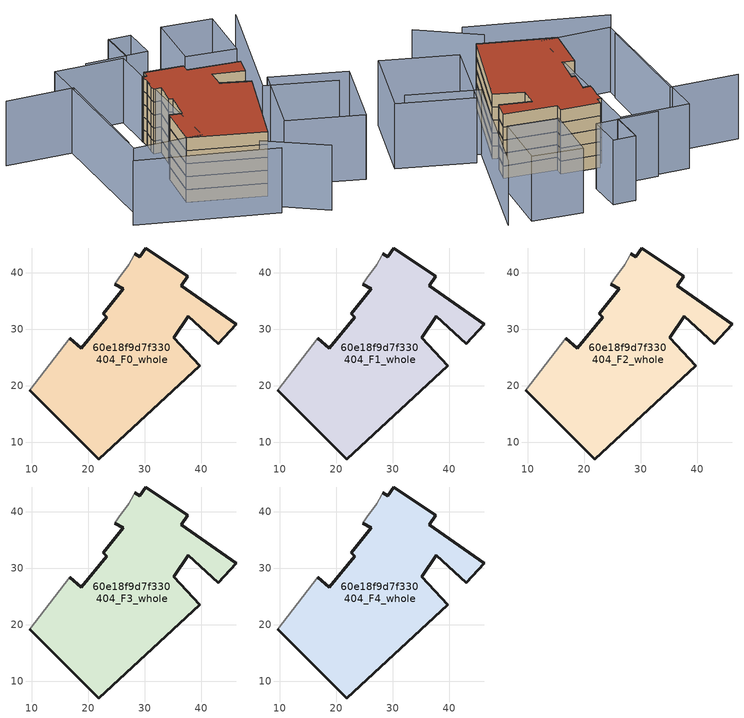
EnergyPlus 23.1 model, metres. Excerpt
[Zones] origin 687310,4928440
60e18f9d7f330404_F0_whole
 floor ground (EU_floor_Construction): 39.7,23.57 35.09,28.55 37.66,32.29 43,27.47 46.18,30.92 36.41,37.75 37.56,39.41 30.16,44.41 29.12,42.87 28.24,43.41 28.03,43.01 27.16,41.42 25.37,39.04 24.69,37.96 26.19,37.16 22.6,32.75 23.3,32.17 18.79,26.69 16.7,28.41 9.64,19.21 21.82,7.05 z0
 wall outside (EU_wall_Construction): 28.24,43.41 29.12,42.87 30.16,44.41 37.56,39.41 36.41,37.75 46.18,30.92 43,27.47 37.66,32.29 35.09,28.55 39.7,23.57 21.82,7.05 9.64,19.21 / 16.7,28.41 18.79,26.69 23.3,32.17 22.6,32.75 26.19,37.16 24.69,37.96 z0:3
 wall adiabatic (EU_wall_Construction): 24.69,37.96 25.37,39.04 27.16,41.42 28.03,43.01 28.24,43.41 / 9.64,19.21 16.7,28.41 z0:3
60e18f9d7f330404_F1_whole
 floor to 60e18f9d7f330404_F0_whole (EU_floor_Construction): 39.7,23.57 35.09,28.55 37.66,32.29 43,27.47 46.18,30.92 36.41,37.75 37.56,39.41 30.16,44.41 29.12,42.87 28.24,43.41 28.03,43.01 27.16,41.42 25.37,39.04 24.69,37.96 26.19,37.16 22.6,32.75 23.3,32.17 18.79,26.69 16.7,28.41 9.64,19.21 21.82,7.05 z3
 wall outside (EU_wall_Construction): 28.24,43.41 29.12,42.87 30.16,44.41 37.56,39.41 36.41,37.75 46.18,30.92 43,27.47 37.66,32.29 35.09,28.55 39.7,23.57 21.82,7.05 9.64,19.21 / 16.7,28.41 18.79,26.69 23.3,32.17 22.6,32.75 26.19,37.16 24.69,37.96 z3:6
 wall adiabatic (EU_wall_Construction): 24.69,37.96 25.37,39.04 27.16,41.42 28.03,43.01 28.24,43.41 / 9.64,19.21 16.7,28.41 z3:6
60e18f9d7f330404_F2_whole
 floor to 60e18f9d7f330404_F1_whole (EU_floor_Construction): 39.7,23.57 35.09,28.55 37.66,32.29 43,27.47 46.18,30.92 36.41,37.75 37.56,39.41 30.16,44.41 29.12,42.87 28.24,43.41 28.03,43.01 27.16,41.42 25.37,39.04 24.69,37.96 26.19,37.16 22.6,32.75 23.3,32.17 18.79,26.69 16.7,28.41 9.64,19.21 21.82,7.05 z6
 wall outside (EU_wall_Construction): 28.24,43.41 29.12,42.87 30.16,44.41 37.56,39.41 36.41,37.75 46.18,30.92 43,27.47 37.66,32.29 35.09,28.55 39.7,23.57 21.82,7.05 9.64,19.21 / 16.7,28.41 18.79,26.69 23.3,32.17 22.6,32.75 26.19,37.16 24.69,37.96 z6:9
 wall adiabatic (EU_wall_Construction): 24.69,37.96 25.37,39.04 27.16,41.42 28.03,43.01 28.24,43.41 / 9.64,19.21 16.7,28.41 z6:9
60e18f9d7f330404_F3_whole
 floor to 60e18f9d7f330404_F2_whole (EU_floor_Construction): 39.7,23.57 35.09,28.55 37.66,32.29 43,27.47 46.18,30.92 36.41,37.75 37.56,39.41 30.16,44.41 29.12,42.87 28.24,43.41 28.03,43.01 27.16,41.42 25.37,39.04 24.69,37.96 26.19,37.16 22.6,32.75 23.3,32.17 18.79,26.69 16.7,28.41 9.64,19.21 21.82,7.05 z9
 wall outside (EU_wall_Construction): 28.24,43.41 29.12,42.87 30.16,44.41 37.56,39.41 36.41,37.75 46.18,30.92 43,27.47 37.66,32.29 35.09,28.55 39.7,23.57 21.82,7.05 9.64,19.21 / 16.7,28.41 18.79,26.69 23.3,32.17 22.6,32.75 26.19,37.16 24.69,37.96 z9:12
 wall adiabatic (EU_wall_Construction): 24.69,37.96 25.37,39.04 27.16,41.42 28.03,43.01 28.24,43.41 / 9.64,19.21 16.7,28.41 z9:12
60e18f9d7f330404_F4_whole
 floor to 60e18f9d7f330404_F3_whole (EU_floor_Construction): 39.7,23.57 35.09,28.55 37.66,32.29 43,27.47 46.18,30.92 36.41,37.75 37.56,39.41 30.16,44.41 29.12,42.87 28.24,43.41 28.03,43.01 27.16,41.42 25.37,39.04 24.69,37.96 26.19,37.16 22.6,32.75 23.3,32.17 18.79,26.69 16.7,28.41 9.64,19.21 21.82,7.05 z12
 wall outside (EU_wall_Construction): 28.24,43.41 29.12,42.87 30.16,44.41 37.56,39.41 36.41,37.75 46.18,30.92 43,27.47 37.66,32.29 35.09,28.55 39.7,23.57 21.82,7.05 9.64,19.21 / 16.7,28.41 18.79,26.69 23.3,32.17 22.6,32.75 26.19,37.16 24.69,37.96 z12:15
 wall adiabatic (EU_wall_Construction): 24.69,37.96 25.37,39.04 27.16,41.42 28.03,43.01 28.24,43.41 / 9.64,19.21 16.7,28.41 z12:15
 roof outside (EU_roof_Construction): 37.56,39.41 36.41,37.75 46.18,30.92 43,27.47 37.66,32.29 35.09,28.55 39.7,23.57 21.82,7.05 9.64,19.21 16.7,28.41 18.79,26.69 23.3,32.17 22.6,32.75 26.19,37.16 24.69,37.96 25.37,39.04 27.16,41.42 28.03,43.01 28.24,43.41 29.12,42.87 30.16,44.41 z15
shading: 50.48,8.85 39.17,20.41 / 39.17,20.41 63.72,44.4 / 38.95,59.39 34.58,51.89 / 34.58,51.89 26.56,56.57 / 17.3,5.85 24.05,-7.64 / -5.61,22.11 17.09,0.1 / 2.55,60.09 15.76,52.08 / 15.76,52.08 1.07,27.85 / 42.96,21.88 55.1,9.57 / 55.1,9.57 40.16,-5.17 / 40.16,-5.17 28.02,7.15 / 28.02,7.15 42.96,21.88 / 41.16,41.51 49.94,53.84 / 49.94,53.84 59.26,47.2 / 59.26,47.2 50.48,34.87 / 50.48,34.87 41.16,41.51 / 38.81,59.39 43.26,56.75 / 43.26,56.75 38.86,49.34 / 38.86,49.34 34.42,51.98 / 34.42,51.98 38.81,59.39 / -0.72,25.39 19.8,59.76 / 19.8,59.76 33.3,51.7 / 33.3,51.7 12.78,17.33 / 12.78,17.33 -0.72,25.39 z0:15
[Building]
EU S2 Campaign: North Axis=0; Terrain=City; Solar Distribution=FullExterior
[Site:Location]
Bologna: Latitude=44.5; Longitude=11.25; Time Zone=1; Elevation=37
[SizingPeriod:WeatherFileDays]
AnnualSizingPeriod: Begin Month=1; Begin Day of Month=1; End Month=12; End Day of Month=31; Day of Week for Start Day=Monday; Use Weather File Daylight Saving Period=No; Use Weather File Rain and Snow Indicators=No
[MATERIAL]
EU_InternalMass_Material: Roughness=MediumRough; Thickness=0.1; Conductivity=1; Density=1800; Specific Heat=900; Thermal Absorptance=0.9; Solar Absorptance=0.7; Visible Absorptance=0.7
[MATERIAL:NOMASS] Roughness=MediumRough; Thermal Absorptance=0.9; Solar Absorptance=0.7; Visible Absorptance=0.7
Name | Thermal Resistance
EU_wall_NoMass | 0.905828
EU_roof_NoMass | 0.37593
EU_floor_NoMass | 0.67114
[CONSTRUCTION]
EU_wall_Construction: EU_wall_NoMass
EU_roof_Construction: EU_roof_NoMass
EU_floor_Construction: EU_floor_NoMass
EU_InternalMass_Construction: EU_InternalMass_Material
[ZONE] Type=1; Multiplier=1; Ceiling Height=autocalculate; Floor Area=autocalculate; Part of Total Floor Area=Yes
Name | Volume
60e18f9d7f330404_F0_whole | 1767.91
60e18f9d7f330404_F1_whole; 60e18f9d7f330404_F2_whole; 60e18f9d7f330404_F3_whole; 60e18f9d7f330404_F4_whole | 1767.92
[INTERNALMASS] Construction=EU_InternalMass_Construction; Surface Area=572.476
Name | Zone or ZoneList
60e18f9d7f330404_F0_whole_EU_InternalMass | 60e18f9d7f330404_F0_whole
60e18f9d7f330404_F1_whole_EU_InternalMass | 60e18f9d7f330404_F1_whole
60e18f9d7f330404_F2_whole_EU_InternalMass | 60e18f9d7f330404_F2_whole
60e18f9d7f330404_F3_whole_EU_InternalMass | 60e18f9d7f330404_F3_whole
60e18f9d7f330404_F4_whole_EU_InternalMass | 60e18f9d7f330404_F4_whole
[OTHEREQUIPMENT] Fuel Type=Electricity; Design Level Calculation Method=Watts/Area; Power per Zone Floor Area=1; Fraction Latent=0; Fraction Radiant=0; Fraction Lost=0; Carbon Dioxide Generation Rate=0; EndUse Subcategory=EU_Step8_InternalGains
Name | Zone or ZoneList or Space or SpaceList | Schedule
EU_Step8_InternalGain_60e18f9d7f330404_F0_whole_f000 | 60e18f9d7f330404_F0_whole | EU_Step8_GainSchedule_60e18f9d7f330404_F0_whole_f000
EU_Step8_InternalGain_60e18f9d7f330404_F1_whole_f000 | 60e18f9d7f330404_F1_whole | EU_Step8_GainSchedule_60e18f9d7f330404_F1_whole_f000
EU_Step8_InternalGain_60e18f9d7f330404_F2_whole_f000 | 60e18f9d7f330404_F2_whole | EU_Step8_GainSchedule_60e18f9d7f330404_F2_whole_f000
EU_Step8_InternalGain_60e18f9d7f330404_F3_whole_f000 | 60e18f9d7f330404_F3_whole | EU_Step8_GainSchedule_60e18f9d7f330404_F3_whole_f000
EU_Step8_InternalGain_60e18f9d7f330404_F4_whole_f000 | 60e18f9d7f330404_F4_whole | EU_Step8_GainSchedule_60e18f9d7f330404_F4_whole_f000
[ZONEVENTILATION:DESIGNFLOWRATE] Schedule=EU_AlwaysOn; Design Flow Rate Calculation Method=AirChanges/Hour; Air Changes per Hour=0.73129; Ventilation Type=Natural; Fan Pressure Rise=0; Fan Total Efficiency=1; Constant Term Coefficient=1; Temperature Term Coefficient=0; Velocity Term Coefficient=0; Velocity Squared Term Coefficient=0; Minimum Indoor Temperature=-100; Maximum Indoor Temperature=100; Delta Temperature=-100; Minimum Outdoor Temperature=-100; Maximum Outdoor Temperature=100; Maximum Wind Speed=40
Name | Zone or ZoneList or Space or SpaceList
EU_ConstantAir_60e18f9d7f330404_F0_whole | 60e18f9d7f330404_F0_whole
EU_ConstantAir_60e18f9d7f330404_F1_whole | 60e18f9d7f330404_F1_whole
EU_ConstantAir_60e18f9d7f330404_F2_whole | 60e18f9d7f330404_F2_whole
EU_ConstantAir_60e18f9d7f330404_F3_whole | 60e18f9d7f330404_F3_whole
EU_ConstantAir_60e18f9d7f330404_F4_whole | 60e18f9d7f330404_F4_whole
[HVACTEMPLATE:THERMOSTAT] Constant Heating Setpoint=20; Constant Cooling Setpoint=50
EU_HeatOnly_60e18f9d7f330404_F0_whole; EU_HeatOnly_60e18f9d7f330404_F1_whole; EU_HeatOnly_60e18f9d7f330404_F2_whole; EU_HeatOnly_60e18f9d7f330404_F3_whole; EU_HeatOnly_60e18f9d7f330404_F4_whole
[HVACTEMPLATE:ZONE:IDEALLOADSAIRSYSTEM] System Availability Schedule=EU_AlwaysOn; Maximum Heating Supply Air Temperature=50; Minimum Cooling Supply Air Temperature=13; Maximum Heating Supply Air Humidity Ratio=0.0156; Minimum Cooling Supply Air Humidity Ratio=0.0077; Heating Limit=NoLimit; Cooling Limit=NoLimit; Heating Availability Schedule=EU_AlwaysOn; Cooling Availability Schedule=EU_CoolingOff; Dehumidification Control Type=ConstantSensibleHeatRatio; Cooling Sensible Heat Ratio=0.7; Dehumidification Setpoint=60; Humidification Control Type=None; Humidification Setpoint=30; Outdoor Air Method=None; Outdoor Air Flow Rate per Person=0.00944; Outdoor Air Flow Rate per Zone Floor Area=0; Outdoor Air Flow Rate per Zone=0; Demand Controlled Ventilation Type=None; Outdoor Air Economizer Type=NoEconomizer; Heat Recovery Type=None; Sensible Heat Recovery Effectiveness=0.7; Latent Heat Recovery Effectiveness=0.65
Name | Template Thermostat
60e18f9d7f330404_F0_whole | EU_HeatOnly_60e18f9d7f330404_F0_whole
60e18f9d7f330404_F1_whole | EU_HeatOnly_60e18f9d7f330404_F1_whole
60e18f9d7f330404_F2_whole | EU_HeatOnly_60e18f9d7f330404_F2_whole
60e18f9d7f330404_F3_whole | EU_HeatOnly_60e18f9d7f330404_F3_whole
60e18f9d7f330404_F4_whole | EU_HeatOnly_60e18f9d7f330404_F4_whole
[SIZING:ZONE] Zone Cooling Design Supply Air Temperature Input Method=SupplyAirTemperature; Zone Cooling Design Supply Air Temperature=13; Zone Heating Design Supply Air Temperature Input Method=SupplyAirTemperature; Zone Heating Design Supply Air Temperature=50; Zone Cooling Design Supply Air Humidity Ratio=0.008; Zone Heating Design Supply Air Humidity Ratio=0.008; Cooling Design Air Flow Method=DesignDay; Cooling Design Air Flow Rate=0; Cooling Minimum Air Flow per Zone Floor Area=0.000762; Cooling Minimum Air Flow=0; Cooling Minimum Air Flow Fraction=0.2; Heating Design Air Flow Method=DesignDay; Heating Design Air Flow Rate=0; Heating Maximum Air Flow per Zone Floor Area=0.002032; Heating Maximum Air Flow=0.141576; Heating Maximum Air Flow Fraction=0.3; Account for Dedicated Outdoor Air System=No; Dedicated Outdoor Air System Control Strategy=NeutralSupplyAir; Dedicated Outdoor Air Low Setpoint Temperature for Design=autosize; Dedicated Outdoor Air High Setpoint Temperature for Design=autosize; Zone Load Sizing Method=Sensible Load Only No Latent Load; Zone Latent Cooling Design Supply Air Humidity Ratio Input Method=HumidityRatioDifference; Zone Cooling Design Supply Air Humidity Ratio Difference=0.005; Zone Latent Heating Design Supply Air Humidity Ratio Input Method=HumidityRatioDifference; Zone Humidification Design Supply Air Humidity Ratio Difference=0.005
60e18f9d7f330404_F0_whole; 60e18f9d7f330404_F1_whole; 60e18f9d7f330404_F2_whole; 60e18f9d7f330404_F3_whole; 60e18f9d7f330404_F4_whole
[SCHEDULE:CONSTANT]
Name | Hourly Value
EU_AlwaysOn | 1
EU_CoolingOff | 0
[SCHEDULE:FILE] Column Number=1; Rows to Skip at Top=0; Number of Hours of Data=8760; Column Separator=Comma; Interpolate to Timestep=No; Minutes per Item=60; Adjust Schedule for Daylight Savings=Yes
Name | File
EU_Step8_GainSchedule_60e18f9d7f330404_F0_whole_f000 | ../../schedules/60e18f9d7f330404/60e18f9d7f330404_F0_whole_f000_gain.csv
EU_Step8_GainSchedule_60e18f9d7f330404_F1_whole_f000 | ../../schedules/60e18f9d7f330404/60e18f9d7f330404_F1_whole_f000_gain.csv
EU_Step8_GainSchedule_60e18f9d7f330404_F2_whole_f000 | ../../schedules/60e18f9d7f330404/60e18f9d7f330404_F2_whole_f000_gain.csv
EU_Step8_GainSchedule_60e18f9d7f330404_F3_whole_f000 | ../../schedules/60e18f9d7f330404/60e18f9d7f330404_F3_whole_f000_gain.csv
EU_Step8_GainSchedule_60e18f9d7f330404_F4_whole_f000 | ../../schedules/60e18f9d7f330404/60e18f9d7f330404_F4_whole_f000_gain.csv
